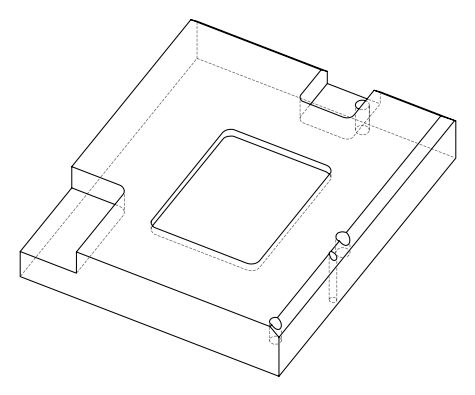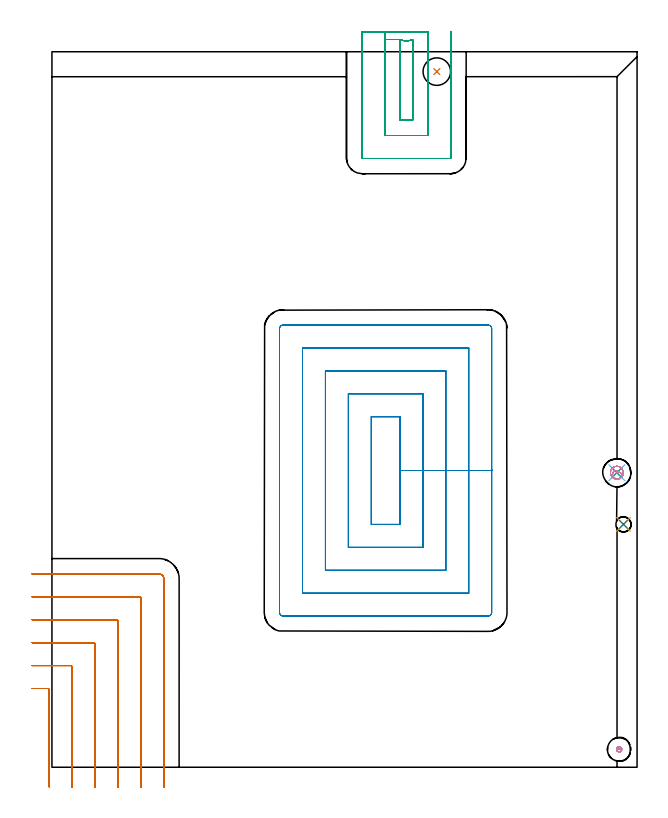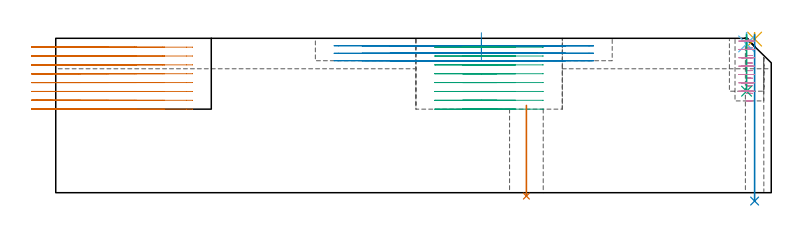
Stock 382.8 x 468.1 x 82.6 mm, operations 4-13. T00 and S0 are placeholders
(PLAN: 13 operations, 7 tool changes, 75.2 min)
(1 AREA_MILL | FG_CHAMFER_SURFACE | UGT0205_001 | 9.56 min | 26588 mm3)
(2 AREA_MILL_1 | FG_CHAMFER_SURFACE_1 | UGT0205_001 | 18.38 min | 40147 mm3)
(3 AREA_MILL_2 | FG_CHAMFER_SURFACE_2 | UGT0205_001 | 5.43 min | 14842 mm3)
(4 MILL_CORNER_NOTCH_RECTANGULAR | CORNER_NOTCH_RECTANGULAR | UGT0201_094 | Follow Part, ap 5, ae 75% | 15.82 min | 429013 mm3)
(5 MILL_RECTANGULAR_POCKET | POCKET_RECTANGULAR_STRAIGHT | UGT0201_094 | Follow Part, ap 5, ae 75% | 13.23 min | 399396 mm3)
(6 MILL_SLOT | SLOT_PARTIAL_RECTANGULAR | UGT0201_094 | Follow Part, ap 5, ae 75% | 10.09 min | 233074 mm3)
(7 MILL_BLIND_HOLE_FROM_SOLID_MATERIAL | STEP1POCKET | NXT0201_011 | Spiral | 0.59 min | 5772 mm3)
(8 SPOT_DRILL | STEP1HOLE_1 | NXT0321_9005460120000 | 0.03 min | 0 mm3)
(9 SPOT_DRILL_1 | STEP1POCKET_1 | NXT0321_9005460120000 | 0.05 min | 118 mm3)
(10 INDEXABLE_INSERT_DRILL_THROUGH_HOLE_FROM_SOLID | STEP1HOLE | NXT0302_007 | 0.2 min | 11372 mm3)
(11 DRILL_THROUGH_HOLE_INTO_CENTER | STEP1HOLE_1 | UGT0301_494 | 0.36 min | 5984 mm3)
(12 DRILL_BLIND_HOLE_INTO_CENTER | STEP1POCKET_1 | NXT0301_128 | 0.12 min | 2819 mm3)
(13 MILL_ROUGH_BLIND_HOLE_CONTOUR | STEP1POCKET_1 | NXT0201_013 | Spiral | 1.3 min | 4110 mm3)
(TOOL UGT0205_001 | Chamfer Mill 20 x 3 x 45 deg. | D20 FL50 Z2)
(TOOL UGT0201_094 | End mill 20 mm | D20 FL38 Z4)
(TOOL NXT0201_011 | ENDMILL 12mm [2P460-1200-NA 1630] | D12 FL38 Z6)
(TOOL NXT0321_9005460120000 | NC Spot Drill, 142deg, 12mm, Carbide, Uncoated | D12 PA142 FL30 Z2)
(TOOL NXT0302_007 | Index. Insert Drill 18mm [880-D1800L25-05] | D18 PA176 FL90 Z2)
(TOOL UGT0301_494 | Carbide Drill 9.9 mm | D9.9 PA118 FL87 Z2)
(TOOL NXT0301_128 | Carbide Drill 12mm [861.1-1200-036A1-GP GC34] | D12 PA150 FL37.4 Z2)
(TOOL NXT0201_013 | ENDMILL 10mm | D10 FL30 Z4)
(OP 4 MILL_CORNER_NOTCH_RECTANGULAR)
G17 G21 G94 G90
T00 M6
G54
G17 G0 G90 X-1.8 Y-12.837 S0 M3
G43 Z92.6 H0
Z77.862
G94 G1 Y-9.837 F250.
Y50.507 F500.
G3 X-2.793 Y51.5 R1.
G1 X-10.
X-13. F250.
G0 Z92.6
X13.2 Y-13.
Z77.862
G1 Y-10.
Y65.506 F500.
G3 X12.206 Y66.5 R1.
G1 X-10.
X-13. F250.
G0 Z92.6
X28.2 Y-13.
Z77.862
G1 Y-10.
Y80.506 F500.
G3 X27.206 Y81.5 R1.
G1 X-10.
X-13. F250.
G0 Z92.6
X43.2 Y-13.
Z77.862
G1 Y-10.
Y95.506 F500.
G3 X42.206 Y96.5 R1.
G1 X-10.
X-13. F250.
G0 Z92.6
X58.2 Y-13.
Z77.862
G1 Y-10.
Y110.505 F500.
G3 X57.205 Y111.5 R1.
G1 X-10.
X-13. F250.
G0 Z92.6
X73.2 Y-13.
Z77.862
G1 Y-10.
Y123.3 F500.
G3 X70. Y126.5 R3.2
G1 X-10.
X-13. F250.
G0 Z92.6
X-1.8 Y-12.837
Z73.125
G1 Y-9.837
Y50.507 F500.
G3 X-2.793 Y51.5 R1.
G1 X-10.
X-13. F250.
G0 Z92.6
X13.2 Y-13.
Z73.125
G1 Y-10.
Y65.506 F500.
G3 X12.206 Y66.5 R1.
G1 X-10.
X-13. F250.
G0 Z92.6
X28.2 Y-13.
Z73.125
G1 Y-10.
Y80.506 F500.
G3 X27.206 Y81.5 R1.
G1 X-10.
X-13. F250.
G0 Z92.6
X43.2 Y-13.
Z73.125
G1 Y-10.
Y95.506 F500.
G3 X42.206 Y96.5 R1.
G1 X-10.
X-13. F250.
G0 Z92.6
X58.2 Y-13.
Z73.125
G1 Y-10.
Y110.505 F500.
G3 X57.205 Y111.5 R1.
G1 X-10.
X-13. F250.
G0 Z92.6
X73.2 Y-13.
Z73.125
G1 Y-10.
Y123.3 F500.
G3 X70. Y126.5 R3.2
G1 X-10.
X-13. F250.
G0 Z92.6
X-1.8 Y-12.837
Z68.387
G1 Y-9.837
Y50.507 F500.
G3 X-2.793 Y51.5 R1.
G1 X-10.
X-13. F250.
G0 Z92.6
X13.2 Y-13.
Z68.387
G1 Y-10.
Y65.506 F500.
G3 X12.206 Y66.5 R1.
G1 X-10.
X-13. F250.
G0 Z92.6
X28.2 Y-13.
Z68.387
G1 Y-10.
Y80.506 F500.
G3 X27.206 Y81.5 R1.
G1 X-10.
X-13. F250.
G0 Z92.6
X43.2 Y-13.
Z68.387
G1 Y-10.
Y95.506 F500.
G3 X42.206 Y96.5 R1.
G1 X-10.
X-13. F250.
G0 Z92.6
X58.2 Y-13.
Z68.387
G1 Y-10.
Y110.505 F500.
G3 X57.205 Y111.5 R1.
G1 X-10.
X-13. F250.
G0 Z92.6
X73.2 Y-13.
Z68.387
G1 Y-10.
Y123.3 F500.
G3 X70. Y126.5 R3.2
G1 X-10.
X-13. F250.
G0 Z92.6
X-1.8 Y-12.837
Z63.65
G1 Y-9.837
Y50.507 F500.
G3 X-2.793 Y51.5 R1.
G1 X-10.
X-13. F250.
G0 Z92.6
X13.2 Y-13.
Z63.65
G1 Y-10.
Y65.506 F500.
G3 X12.206 Y66.5 R1.
G1 X-10.
X-13. F250.
G0 Z92.6
X28.2 Y-13.
Z63.65
G1 Y-10.
Y80.506 F500.
G3 X27.206 Y81.5 R1.
G1 X-10.
X-13. F250.
G0 Z92.6
X43.2 Y-13.
Z63.65
G1 Y-10.
Y95.506 F500.
G3 X42.206 Y96.5 R1.
G1 X-10.
X-13. F250.
G0 Z92.6
X58.2 Y-13.
Z63.65
G1 Y-10.
Y110.505 F500.
G3 X57.205 Y111.5 R1.
G1 X-10.
X-13. F250.
G0 Z92.6
X73.2 Y-13.
Z63.65
G1 Y-10.
Y123.3 F500.
G3 X70. Y126.5 R3.2
G1 X-10.
X-13. F250.
G0 Z92.6
X-1.8 Y-12.837
Z58.912
G1 Y-9.837
Y50.507 F500.
G3 X-2.793 Y51.5 R1.
G1 X-10.
X-13. F250.
G0 Z92.6
X13.2 Y-13.
Z58.912
G1 Y-10.
Y65.506 F500.
G3 X12.206 Y66.5 R1.
G1 X-10.
X-13. F250.
G0 Z92.6
X28.2 Y-13.
Z58.912
G1 Y-10.
Y80.506 F500.
G3 X27.206 Y81.5 R1.
G1 X-10.
X-13. F250.
G0 Z92.6
X43.2 Y-13.
Z58.912
G1 Y-10.
Y95.506 F500.
G3 X42.206 Y96.5 R1.
G1 X-10.
X-13. F250.
G0 Z92.6
X58.2 Y-13.
Z58.912
G1 Y-10.
Y110.505 F500.
G3 X57.205 Y111.5 R1.
G1 X-10.
X-13. F250.
G0 Z92.6
X73.2 Y-13.
Z58.912
G1 Y-10.
Y123.3 F500.
G3 X70. Y126.5 R3.2
G1 X-10.
X-13. F250.
G0 Z92.6
X-1.8 Y-12.837
Z54.175
G1 Y-9.837
Y50.507 F500.
G3 X-2.793 Y51.5 R1.
G1 X-10.
X-13. F250.
G0 Z92.6
X13.2 Y-13.
Z54.175
G1 Y-10.
Y65.506 F500.
G3 X12.206 Y66.5 R1.
G1 X-10.
X-13. F250.
G0 Z92.6
X28.2 Y-13.
Z54.175
G1 Y-10.
Y80.506 F500.
G3 X27.206 Y81.5 R1.
G1 X-10.
X-13. F250.
G0 Z92.6
X43.2 Y-13.
Z54.175
G1 Y-10.
Y95.506 F500.
G3 X42.206 Y96.5 R1.
G1 X-10.
X-13. F250.
G0 Z92.6
X58.2 Y-13.
Z54.175
G1 Y-10.
Y110.505 F500.
G3 X57.205 Y111.5 R1.
G1 X-10.
X-13. F250.
G0 Z92.6
X73.2 Y-13.
Z54.175
G1 Y-10.
Y123.3 F500.
G3 X70. Y126.5 R3.2
G1 X-10.
X-13. F250.
G0 Z92.6
X-1.8 Y-12.837
Z49.437
G1 Y-9.837
Y50.507 F500.
G3 X-2.793 Y51.5 R1.
G1 X-10.
X-13. F250.
G0 Z92.6
X13.2 Y-13.
Z49.437
G1 Y-10.
Y65.506 F500.
G3 X12.206 Y66.5 R1.
G1 X-10.
X-13. F250.
G0 Z92.6
X28.2 Y-13.
Z49.437
G1 Y-10.
Y80.506 F500.
G3 X27.206 Y81.5 R1.
G1 X-10.
X-13. F250.
G0 Z92.6
X43.2 Y-13.
Z49.437
G1 Y-10.
Y95.506 F500.
G3 X42.206 Y96.5 R1.
G1 X-10.
X-13. F250.
G0 Z92.6
X58.2 Y-13.
Z49.437
G1 Y-10.
Y110.505 F500.
G3 X57.205 Y111.5 R1.
G1 X-10.
X-13. F250.
G0 Z92.6
X73.2 Y-13.
Z49.437
G1 Y-10.
Y123.3 F500.
G3 X70. Y126.5 R3.2
G1 X-10.
X-13. F250.
G0 Z92.6
X-1.8 Y-12.837
Z44.7
G1 Y-9.837
Y50.507 F500.
G3 X-2.793 Y51.5 R1.
G1 X-10.
X-13. F250.
G0 Z92.6
X13.2 Y-13.
Z44.7
G1 Y-10.
Y65.506 F500.
G3 X12.206 Y66.5 R1.
G1 X-10.
X-13. F250.
G0 Z92.6
X28.2 Y-13.
Z44.7
G1 Y-10.
Y80.506 F500.
G3 X27.206 Y81.5 R1.
G1 X-10.
X-13. F250.
G0 Z92.6
X43.2 Y-13.
Z44.7
G1 Y-10.
Y95.506 F500.
G3 X42.206 Y96.5 R1.
G1 X-10.
X-13. F250.
G0 Z92.6
X58.2 Y-13.
Z44.7
G1 Y-10.
Y110.505 F500.
G3 X57.205 Y111.5 R1.
G1 X-10.
X-13. F250.
G0 Z92.6
X73.2 Y-13.
Z44.7
G1 Y-10.
Y123.3 F500.
G3 X70. Y126.5 R3.2
G1 X-10.
X-13. F250.
G0 Z92.6
M5
M2
(OP 5 MILL_RECTANGULAR_POCKET)
G17 G21 G94 G90
T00 M6
G54
G17 G0 G90 X227.7 Y167.976 S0 M3
G43 Z92.6 H0
Z85.6
G94 G1 Y194.1 Z78.6 F250.
Y229.3 F500.
X208.9
Y158.9
X227.7
Y194.1
X242.7
Y244.3
X193.9
Y143.9
X242.7
Y194.1
X257.7
Y259.3
X178.9
Y128.9
X257.7
Y194.1
X272.7
Y274.3
X163.9
Y113.9
X272.7
Y194.1
X287.7
Y286.9
G3 X285.3 Y289.3 R2.4
G1 X151.3
G3 X148.9 Y286.9 R2.4
G1 Y101.3
G3 X151.3 Y98.9 R2.4
G1 X285.3
G3 X287.7 Y101.3 R2.4
G1 Y194.1
Y195.1
G0 X227.7 Y167.976 Z81.6
G1 Y194.1 Z74.6 F250.
Y229.3 F500.
X208.9
Y158.9
X227.7
Y194.1
X242.7
Y244.3
X193.9
Y143.9
X242.7
Y194.1
X257.7
Y259.3
X178.9
Y128.9
X257.7
Y194.1
X272.7
Y274.3
X163.9
Y113.9
X272.7
Y194.1
X287.7
Y286.9
G3 X285.3 Y289.3 R2.4
G1 X151.3
G3 X148.9 Y286.9 R2.4
G1 Y101.3
G3 X151.3 Y98.9 R2.4
G1 X285.3
G3 X287.7 Y101.3 R2.4
G1 Y194.1
Y195.1
G0 X227.7 Y167.976 Z77.6
G1 Y194.1 Z70.6 F250.
Y229.3 F500.
X208.9
Y158.9
X227.7
Y194.1
X242.7
Y244.3
X193.9
Y143.9
X242.7
Y194.1
X257.7
Y259.3
X178.9
Y128.9
X257.7
Y194.1
X272.7
Y274.3
X163.9
Y113.9
X272.7
Y194.1
X287.7
Y286.9
G3 X285.3 Y289.3 R2.4
G1 X151.3
G3 X148.9 Y286.9 R2.4
G1 Y101.3
G3 X151.3 Y98.9 R2.4
G1 X285.3
G3 X287.7 Y101.3 R2.4
G1 Y194.1
Y195.1
G0 Z92.6
M5
M2
(OP 6 MILL_SLOT)
G17 G21 G94 G90
T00 M6
G54
G17 G0 G90 X217.7 Y481.1 S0 M3
G43 Z92.6 H0
Z77.862
G94 G1 Y478.1 F250.
Y476.092 F500.
X227.7
G3 X236. Y476.092 R10.
G1 Y423.3
X227.7
Y476.092
X217.7
Y413.3
X246.
Y478.1
Y481.1 F250.
X202.7
Y478.1
Y398.8 F500.
G3 X203.2 Y398.3 R0.5
G1 X260.5
G3 X261. Y398.8 R0.5
G1 Y478.1
Y481.1 F250.
G0 X217.7 Z73.125
G1 Y478.1
Y476.092 F500.
X227.7
G3 X236. Y476.092 R10.
G1 Y423.3
X227.7
Y476.092
X217.7
Y413.3
X246.
Y478.1
Y481.1 F250.
X202.7
Y478.1
Y398.8 F500.
G3 X203.2 Y398.3 R0.5
G1 X260.5
G3 X261. Y398.8 R0.5
G1 Y478.1
Y481.1 F250.
G0 X217.7 Z68.387
G1 Y478.1
Y476.092 F500.
X227.7
G3 X236. Y476.092 R10.
G1 Y423.3
X227.7
Y476.092
X217.7
Y413.3
X246.
Y478.1
Y481.1 F250.
X202.7
Y478.1
Y398.8 F500.
G3 X203.2 Y398.3 R0.5
G1 X260.5
G3 X261. Y398.8 R0.5
G1 Y478.1
Y481.1 F250.
G0 X217.7 Z63.65
G1 Y478.1
Y476.092 F500.
X227.7
G3 X236. Y476.092 R10.
G1 Y423.3
X227.7
Y476.092
X217.7
Y413.3
X246.
Y478.1
Y481.1 F250.
X202.7
Y478.1
Y398.8 F500.
G3 X203.2 Y398.3 R0.5
G1 X260.5
G3 X261. Y398.8 R0.5
G1 Y478.1
Y481.1 F250.
G0 X217.7 Z58.912
G1 Y478.1
Y476.092 F500.
X227.7
G3 X236. Y476.092 R10.
G1 Y423.3
X227.7
Y476.092
X217.7
Y413.3
X246.
Y478.1
Y481.1 F250.
X202.7
Y478.1
Y398.8 F500.
G3 X203.2 Y398.3 R0.5
G1 X260.5
G3 X261. Y398.8 R0.5
G1 Y478.1
Y481.1 F250.
G0 X217.7 Z54.175
G1 Y478.1
Y476.092 F500.
X227.7
G3 X236. Y476.092 R10.
G1 Y423.3
X227.7
Y476.092
X217.7
Y413.3
X246.
Y478.1
Y481.1 F250.
X202.7
Y478.1
Y398.8 F500.
G3 X203.2 Y398.3 R0.5
G1 X260.5
G3 X261. Y398.8 R0.5
G1 Y478.1
Y481.1 F250.
G0 X217.7 Z49.437
G1 Y478.1
Y476.092 F500.
X227.7
G3 X236. Y476.092 R10.
G1 Y423.3
X227.7
Y476.092
X217.7
Y413.3
X246.
Y478.1
Y481.1 F250.
X202.7
Y478.1
Y398.8 F500.
G3 X203.2 Y398.3 R0.5
G1 X260.5
G3 X261. Y398.8 R0.5
G1 Y478.1
Y481.1 F250.
G0 X217.7 Z44.7
G1 Y478.1
Y476.092 F500.
X227.7
G3 X236. Y476.092 R10.
G1 Y423.3
X227.7
Y476.092
X217.7
Y413.3
X246.
Y478.1
Y481.1 F250.
X202.7
Y478.1
Y398.8 F500.
G3 X203.2 Y398.3 R0.5
G1 X260.5
G3 X261. Y398.8 R0.5
G1 Y478.1
Y481.1 F250.
G0 Z92.6
M5
M2
(OP 7 MILL_BLIND_HOLE_FROM_SOLID_MATERIAL)
G17 G21 G94 G90
T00 M6
G54
G17 G0 G90 X371.1 Y11.7 S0 M3
G43 Z92.6 H1
Z81.544
G94 G3 X371.861 Y12.639 R0.778 F250.
X370.747 Y13.363 R0.939
X369.437 Y11.347 R1.7
X370.747 Y13.363 R-1.7
X370.092 Y12.355 R0.85
X371.1 Y11.7 R0.85
G0 Z77.489
G3 X371.861 Y12.639 R0.778
X370.747 Y13.363 R0.939
X369.437 Y11.347 R1.7
X370.747 Y13.363 R-1.7
X370.092 Y12.355 R0.85
X371.1 Y11.7 R0.85
G0 Z73.433
G3 X371.861 Y12.639 R0.778
X370.747 Y13.363 R0.939
X369.437 Y11.347 R1.7
X370.747 Y13.363 R-1.7
X370.092 Y12.355 R0.85
X371.1 Y11.7 R0.85
G0 Z69.378
G3 X371.861 Y12.639 R0.778
X370.747 Y13.363 R0.939
X369.437 Y11.347 R1.7
X370.747 Y13.363 R-1.7
X370.092 Y12.355 R0.85
X371.1 Y11.7 R0.85
G0 Z65.322
G3 X371.861 Y12.639 R0.778
X370.747 Y13.363 R0.939
X369.437 Y11.347 R1.7
X370.747 Y13.363 R-1.7
X370.092 Y12.355 R0.85
X371.1 Y11.7 R0.85
G0 Z61.267
G3 X371.861 Y12.639 R0.778
X370.747 Y13.363 R0.939
X369.437 Y11.347 R1.7
X370.747 Y13.363 R-1.7
X370.092 Y12.355 R0.85
X371.1 Y11.7 R0.85
G0 Z57.211
G3 X371.861 Y12.639 R0.778
X370.747 Y13.363 R0.939
X369.437 Y11.347 R1.7
X370.747 Y13.363 R-1.7
X370.092 Y12.355 R0.85
X371.1 Y11.7 R0.85
G0 Z53.156
G3 X371.861 Y12.639 R0.778
X370.747 Y13.363 R0.939
X369.437 Y11.347 R1.7
X370.747 Y13.363 R-1.7
X370.092 Y12.355 R0.85
X371.1 Y11.7 R0.85
G0 Z49.1
G3 X371.861 Y12.639 R0.778
X370.747 Y13.363 R0.939
X369.437 Y11.347 R1.7
X370.747 Y13.363 R-1.7
X370.092 Y12.355 R0.85
X371.1 Y11.7 R0.85
G0 Z92.6
M5
M2
(OP 8 SPOT_DRILL)
G17 G21 G94 G90
T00 M6
G54
G17 G0 G90 X373.9 Y158.9 S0 M3
G43 Z92.6 H0
G94 G81 G98 Z82.174 F250. R85.6
G80
M5
M2
(OP 9 SPOT_DRILL_1)
G17 G21 G94 G90
T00 M6
G54
G17 G0 G90 X369.6 Y192.7 S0 M3
G43 Z92.6 H0
G94 G81 G98 Z79.6 F250. R85.6
G80
M5
M2
(OP 10 INDEXABLE_INSERT_DRILL_THROUGH_HOLE_FROM_SOLID)
G17 G21 G94 G90
T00 M6
G54
G17 G0 G90 X251.8 Y455.1 S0 M3
G43 Z92.6 H1
G94 G81 G98 Z-1.814 F250. R46.7
G80
M5
M2
(OP 11 DRILL_THROUGH_HOLE_INTO_CENTER)
G17 G21 G94 G90
T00 M6
G54
G17 G0 G90 X373.9 Y158.9 S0 M3
G43 Z92.6 H0
G94 G73 G98 Z-4.474 F250. Q9.675 R84.6
G80
M5
M2
(OP 12 DRILL_BLIND_HOLE_INTO_CENTER)
G17 G21 G94 G90
T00 M6
G54
G17 G0 G90 X369.6 Y192.7 S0 M3
G43 Z92.6 H1
G94 G81 G98 Z54.3 F250. R84.6
G80
M5
M2
(OP 13 MILL_ROUGH_BLIND_HOLE_CONTOUR)
G17 G21 G94 G90
T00 M6
G54
G17 G0 G90 X369.6 Y192.7 S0 M3
G43 Z92.6 H0
Z81.129
G94 G3 X369.916 Y193.932 R0.656 F250.
X367.76 Y193.712 R1.908
X367.495 Y189.754 R2.77
X371.85 Y189.154 R3.402
X373.146 Y194.95 R4.2
X371.85 Y189.154 R-4.2
X372.498 Y192.052 R2.1
X369.6 Y192.7 R2.1
G0 Z76.657
G3 X369.916 Y193.932 R0.656
X367.76 Y193.712 R1.908
X367.495 Y189.754 R2.77
X371.85 Y189.154 R3.402
X373.146 Y194.95 R4.2
X371.85 Y189.154 R-4.2
X372.498 Y192.052 R2.1
X369.6 Y192.7 R2.1
G0 Z72.186
G3 X369.916 Y193.932 R0.656
X367.76 Y193.712 R1.908
X367.495 Y189.754 R2.77
X371.85 Y189.154 R3.402
X373.146 Y194.95 R4.2
X371.85 Y189.154 R-4.2
X372.498 Y192.052 R2.1
X369.6 Y192.7 R2.1
G0 Z67.714
G3 X369.916 Y193.932 R0.656
X367.76 Y193.712 R1.908
X367.495 Y189.754 R2.77
X371.85 Y189.154 R3.402
X373.146 Y194.95 R4.2
X371.85 Y189.154 R-4.2
X372.498 Y192.052 R2.1
X369.6 Y192.7 R2.1
G0 Z63.243
G3 X369.916 Y193.932 R0.656
X367.76 Y193.712 R1.908
X367.495 Y189.754 R2.77
X371.85 Y189.154 R3.402
X373.146 Y194.95 R4.2
X371.85 Y189.154 R-4.2
X372.498 Y192.052 R2.1
X369.6 Y192.7 R2.1
G0 Z58.771
G3 X369.916 Y193.932 R0.656
X367.76 Y193.712 R1.908
X367.495 Y189.754 R2.77
X371.85 Y189.154 R3.402
X373.146 Y194.95 R4.2
X371.85 Y189.154 R-4.2
X372.498 Y192.052 R2.1
X369.6 Y192.7 R2.1
G0 Z54.3
G3 X369.916 Y193.932 R0.656
X367.76 Y193.712 R1.908
X367.495 Y189.754 R2.77
X371.85 Y189.154 R3.402
X373.146 Y194.95 R4.2
X371.85 Y189.154 R-4.2
X372.498 Y192.052 R2.1
X369.6 Y192.7 R2.1
G0 Z92.6
M5
M2
